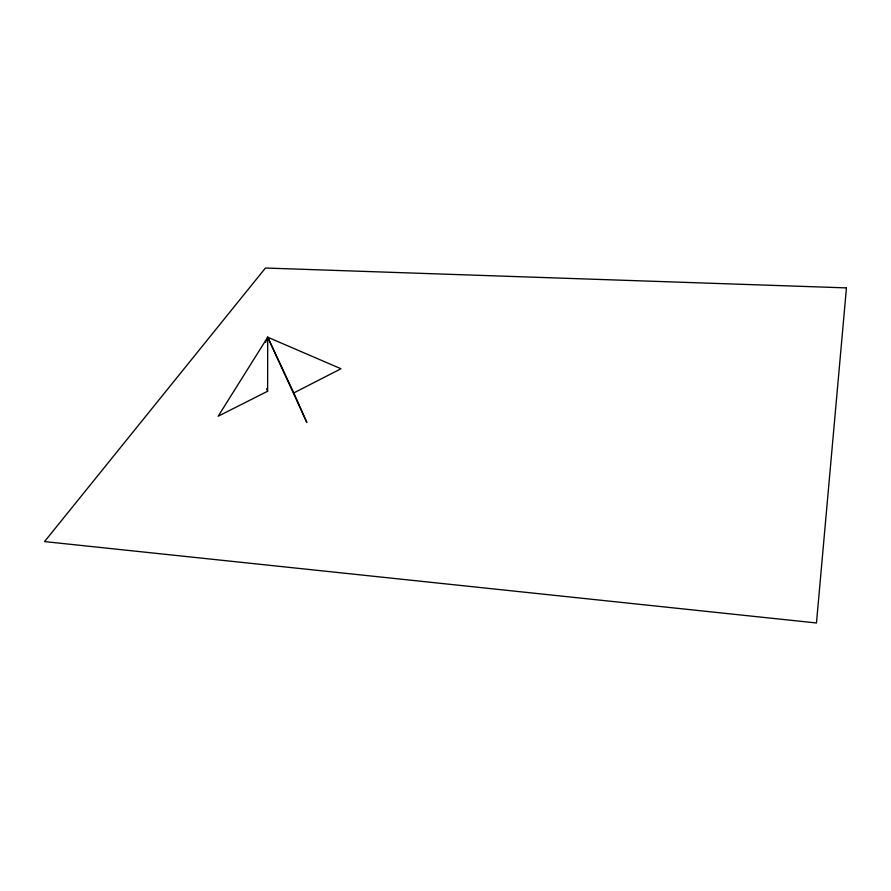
<?xml version="1.0" encoding="UTF-8"?>
<svg xmlns="http://www.w3.org/2000/svg" width="891" height="891" viewBox="0 0 891 891"><rect width="100%" height="100%" fill="white"/><g stroke="black" fill="none" stroke-linecap="round" stroke-linejoin="round"><path stroke-width="1.34" d="M267.623 391.238L267.701 337.21L340.986 368.763L293.818 392.909L306.838 422.49L267.701 337.21L218.161 416.231L267.623 391.238L266.609 388.754M265.563 342.3L267.701 337.21L293.818 392.909M846.45 287.893L816.468 622.976L44.55 541.583L265.44 268.024L846.45 287.893"/></g></svg>
